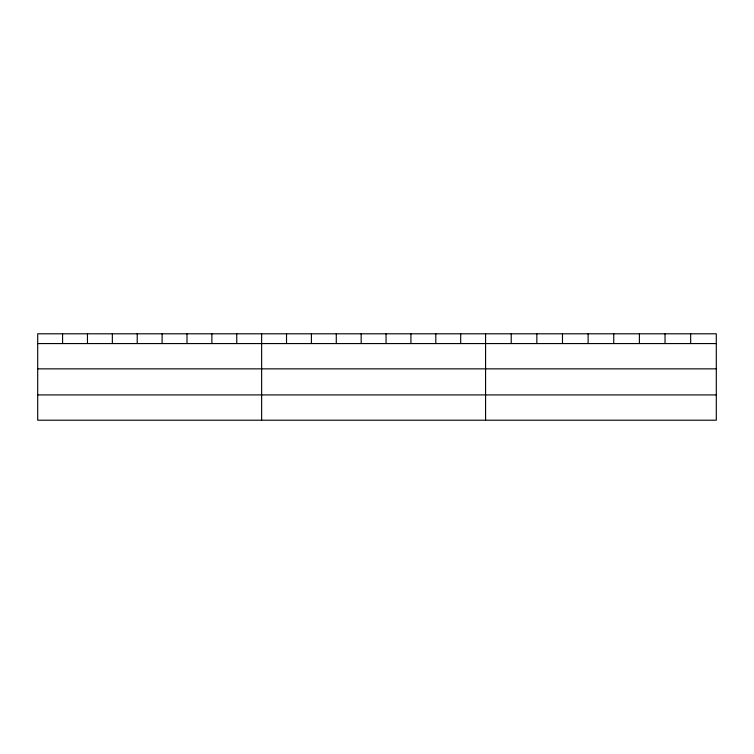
<?xml version="1.0" encoding="UTF-8"?>
<svg xmlns="http://www.w3.org/2000/svg" width="754" height="754" viewBox="0 0 754 754"><rect width="100%" height="100%" fill="white"/><g stroke="black" fill="none" stroke-linecap="round" stroke-linejoin="round"><path stroke-width="1.13" d="M716.3 368.857L716.3 333.796L37.7 333.796L37.7 420.204L716.3 420.204L716.3 368.857L37.7 368.857M37.7 343.57L716.3 343.57M37.7 394.917L716.3 394.917M690.664 333.796L690.664 343.57M665.028 333.796L665.028 343.57M639.392 333.796L639.392 343.57M613.756 333.796L613.756 343.57M588.12 333.796L588.12 343.57M562.484 333.796L562.484 343.57M536.848 333.796L536.848 343.57M511.212 333.796L511.212 343.57M485.576 333.796L485.576 420.204M460.694 333.796L460.694 343.57M435.812 333.796L435.812 343.57M410.93 333.796L410.93 343.57M386.048 333.796L386.048 343.57M361.166 333.796L361.166 343.57M336.284 333.796L336.284 343.57M311.402 333.796L311.402 343.57M286.52 333.796L286.52 343.57M261.638 333.796L261.638 420.204M236.756 333.796L236.756 343.57M211.874 333.796L211.874 343.57M186.992 333.796L186.992 343.57M162.11 333.796L162.11 343.57M137.228 333.796L137.228 343.57M112.346 333.796L112.346 343.57M87.464 333.796L87.464 343.57M62.582 333.796L62.582 343.57"/></g></svg>
